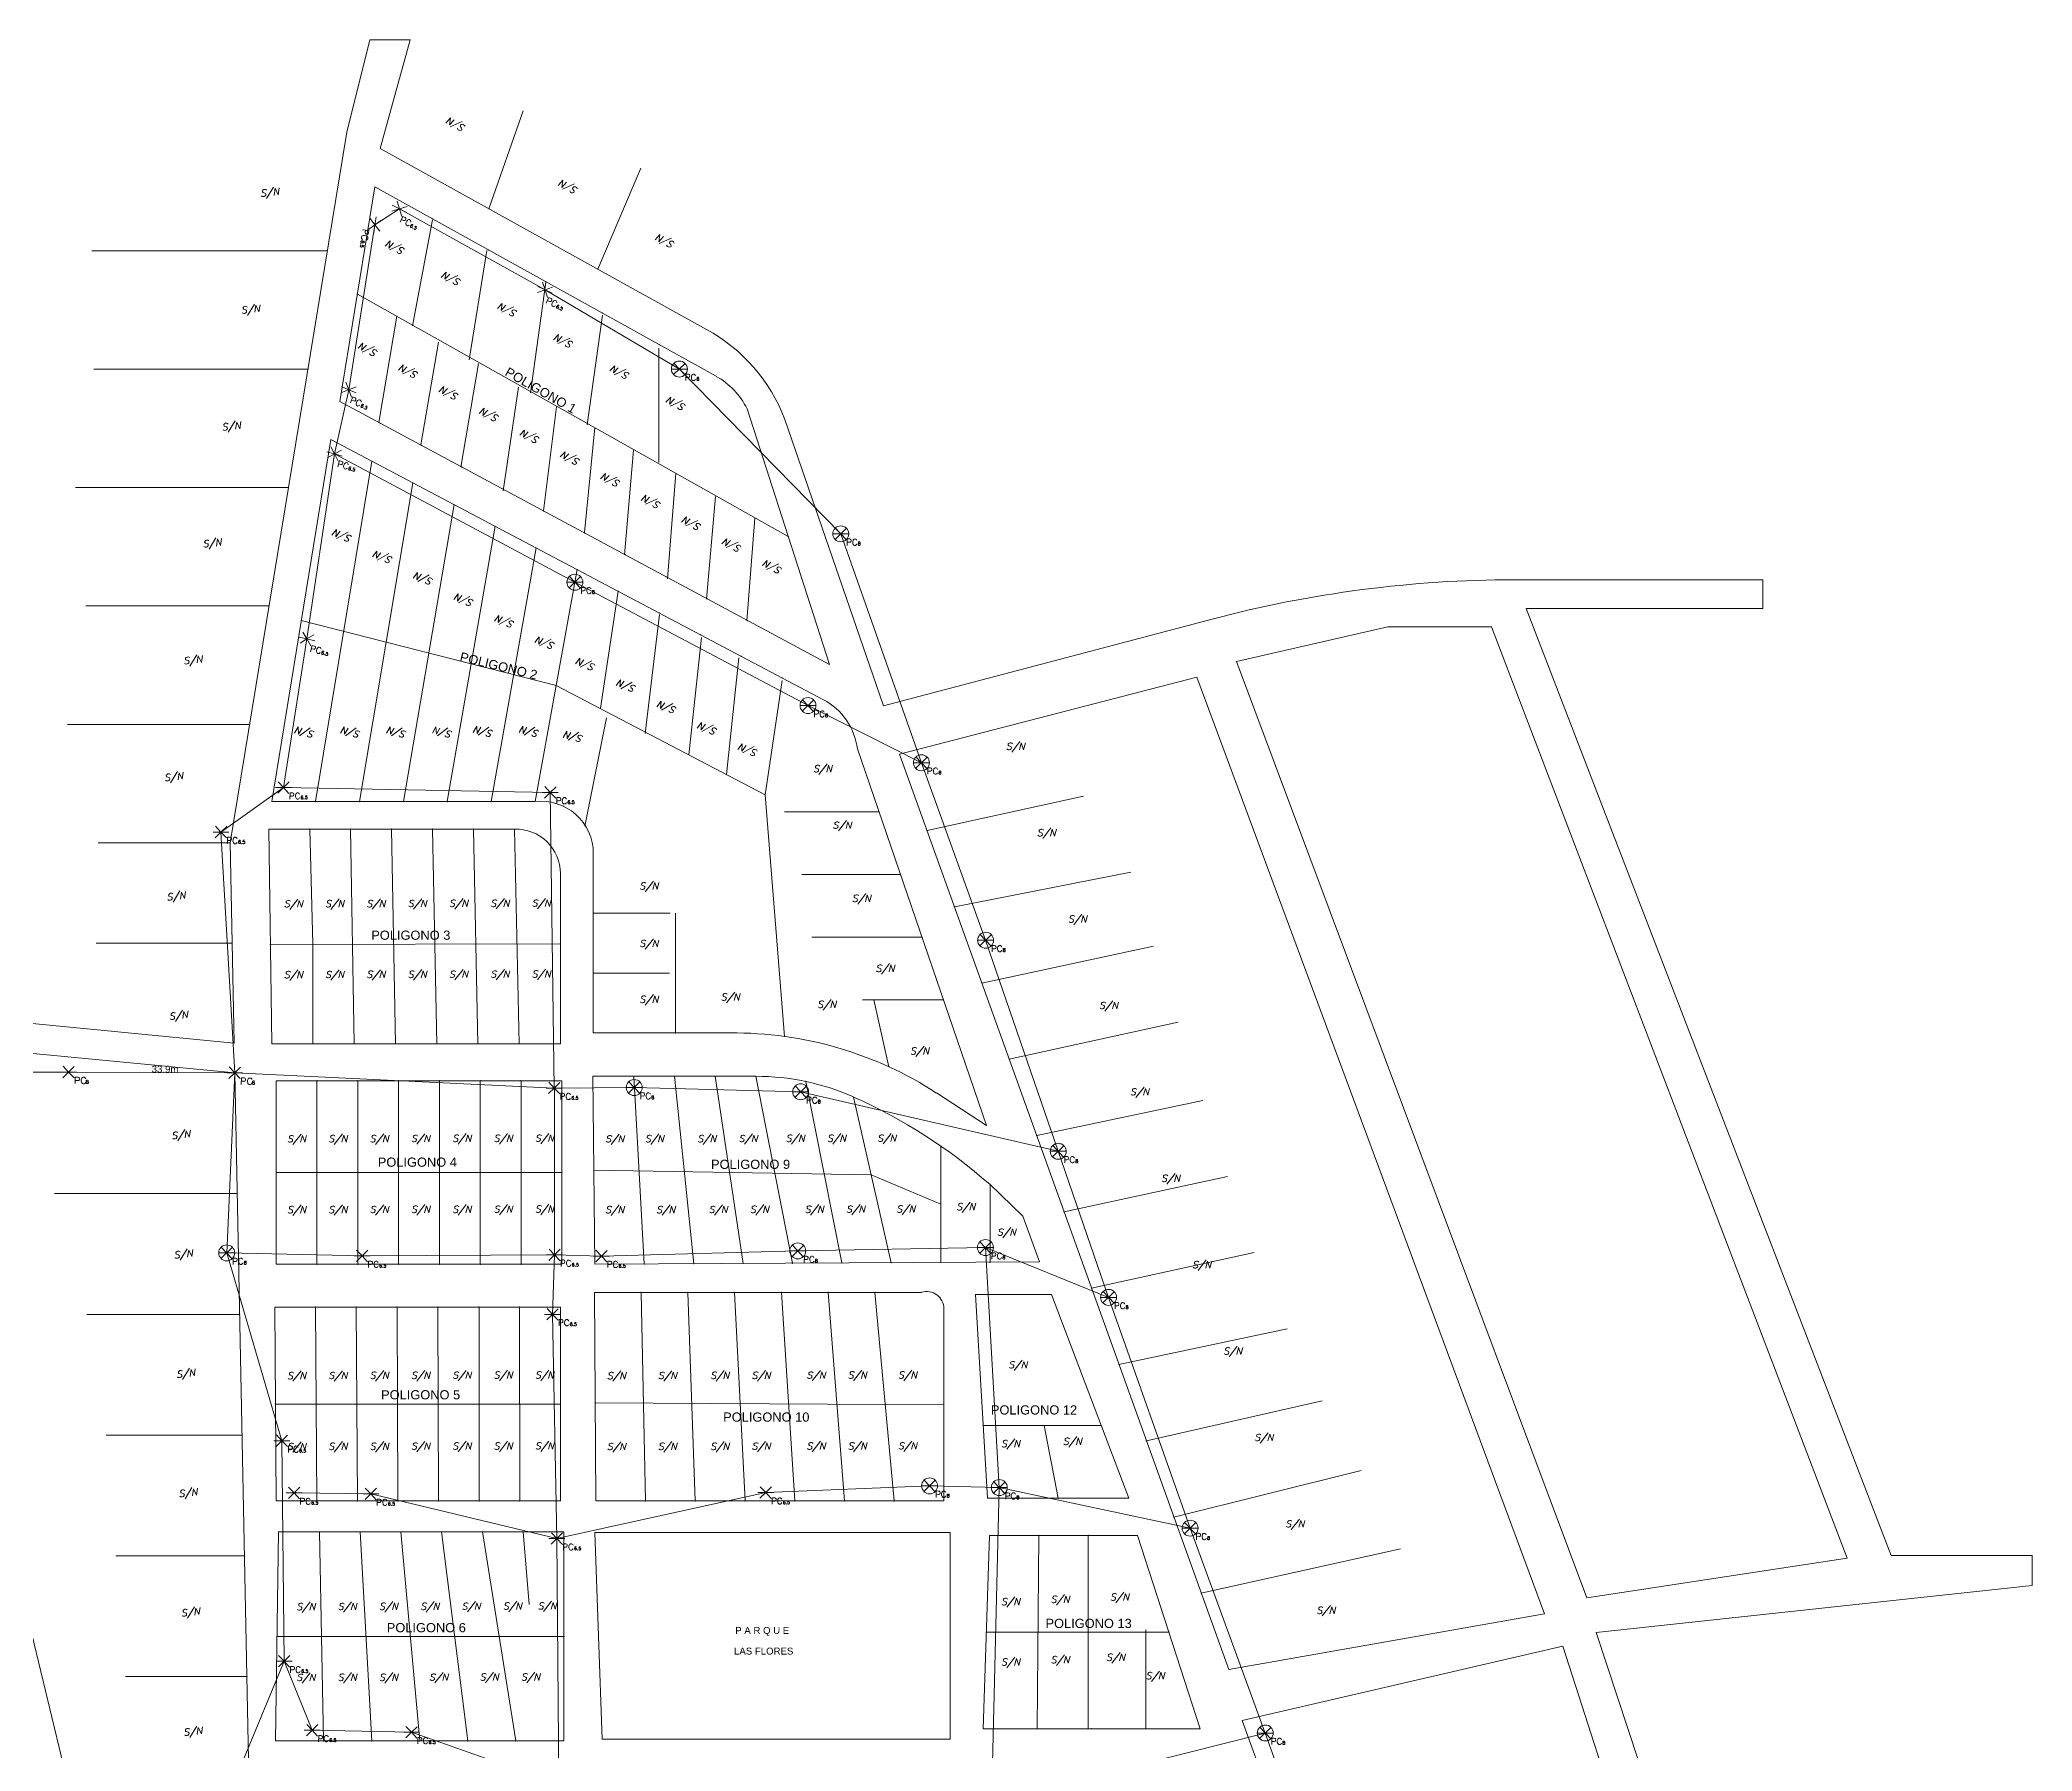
# Model space of a CAD drawing. Header units: millimetres. Extents: x 98 to 964, y 99 to 790.
# Drawn here: x 505.3 to 939.4, y 417 to 789.8 of the extents above; entities that cross this region are included whole.
import ezdxf
from ezdxf.enums import TextEntityAlignment as Align

# ---------------------------------------------------------------- set-up
doc = ezdxf.new("R2010")
doc.units = ezdxf.units.MM
for name, color, linetype, lineweight in [('_ADDRESSDIBUJO', 7, 'Continuous', 0), ('_LOTLINE', 252, 'Continuous', 0), ('_POLEPED', 7, 'Continuous', 0), ('_STRAND', 3, 'Continuous', 0), ('_STRANDDISTANCE', 3, 'Continuous', 0), ('_STREET', 5, 'Continuous', 0)]:
    doc.layers.add(name, color=color, linetype=linetype, lineweight=lineweight)
doc.styles.add('Address', font='ITALICS.shx', dxfattribs={"height": 1.5})
doc.styles.add('ROMANS', font='romans.shx', dxfattribs={"height": 0.2})
doc.styles.get("Standard").update_dxf_attribs({"font": 'arial.ttf'})
doc.styles.add('StrandDistance0', font='ENGINEERING.shx', dxfattribs={"height": 1.5})

# ---------------------------------------------------------------- blocks, each defined once
blk = doc.blocks.new('*U38')
at = {"layer": '_POLEPED', "linetype": 'Continuous'}
blk.add_line((206328.6, 1519837.21), (206328.59, 1519835.82), dxfattribs=at)
at = {"layer": '_POLEPED', "linetype": 'Continuous', "flags": 128}
blk.add_lwpolyline([(206328.6, 1519837.21), (206329.19, 1519837.21), (206329.39, 1519837.14), (206329.46, 1519837.07), (206329.52, 1519836.94), (206329.52, 1519836.74), (206329.46, 1519836.61), (206329.39, 1519836.54), (206329.19, 1519836.48), (206328.59, 1519836.48)], dxfattribs=at)
blk = doc.blocks.new('PC8_E')
at = {"layer": '_POLEPED', "color": 1}
for p, q in [((-1.74, 0), (0, 0)), ((-1.24, -1.22), (0, 0)), ((-1.19, 1.27), (0, 0)), ((0, 0), (1.24, 1.22)), ((0, 0), (1.74, 0)), ((0, 0), (1.19, -1.27))]:
    blk.add_line(p, q, dxfattribs=at)
at = {"layer": '_POLEPED', "linetype": 'Continuous', "flags": 128}
for points in [[(3.77, -1.47), (3.71, -1.34), (3.57, -1.2), (3.44, -1.13), (3.18, -1.13), (3.04, -1.2), (2.91, -1.33), (2.84, -1.46), (2.78, -1.66), (2.77, -1.99), (2.84, -2.19), (2.9, -2.32), (3.04, -2.46), (3.17, -2.52), (3.43, -2.53), (3.57, -2.46), (3.7, -2.33), (3.77, -2.2)], [(4, -1.78), (3.9, -1.81), (3.86, -1.88), (3.86, -1.95), (3.9, -2.02), (3.97, -2.06), (4.11, -2.09), (4.21, -2.13), (4.28, -2.2), (4.31, -2.27), (4.31, -2.37), (4.28, -2.44), (4.24, -2.48), (4.14, -2.51), (4, -2.51), (3.89, -2.47), (3.86, -2.44), (3.82, -2.37), (3.83, -2.26), (3.86, -2.19), (3.93, -2.13), (4.04, -2.09), (4.18, -2.06), (4.25, -2.02), (4.28, -1.95), (4.28, -1.88), (4.25, -1.81), (4.14, -1.78), (4, -1.78)]]:
    blk.add_lwpolyline(points, dxfattribs=at)
at = {"layer": '_POLEPED', "linetype": 'Continuous'}
blk.add_blockref('*U38', (-206327.14, -1519838.33), dxfattribs=at)
blk = doc.blocks.new('PC6.5')
at = {"layer": '_POLEPED', "color": 1}
for p, q in [((-1.74, 0), (0, 0)), ((-1.24, -1.22), (0, 0)), ((-1.19, 1.27), (0, 0)), ((0, 0), (1.24, 1.22)), ((0, 0), (1.74, 0)), ((0, 0), (1.19, -1.27))]:
    blk.add_line(p, q, dxfattribs=at)
at = {"layer": '_POLEPED', "linetype": 'Continuous', "attachment_point": 7, "rotation": 359.6478, "line_spacing_factor": 0.72, "style": 'StrandDistance0'}
for s, insert, char_height in [('\\Fromans;PC', (1.18, -2.51), 1.3914), ('\\Fromans;6.5', (3.72, -2.51), 0.7317)]:
    blk.add_mtext(s, dxfattribs=dict(at, insert=insert, char_height=char_height))
blk = doc.blocks.new('PC8_N')
at = {"layer": '_POLEPED', "color": 1}
for p, q in [((-1.24, -1.22), (1.24, 1.22)), ((-1.19, 1.27), (1.19, -1.27)), ((-1.74, 0), (1.74, 0))]:
    blk.add_line(p, q, dxfattribs=at)
blk.add_circle((0, 0), 1.74, dxfattribs=at)
at = {"layer": '_POLEPED', "linetype": 'Continuous', "style": 'ROMANS'}
for s, height, p in [('PC', 1.391, (1.18, -2.51)), ('8', 0.732, (3.72, -2.51))]:
    blk.add_text(s, height=height, rotation=359.6478, dxfattribs=at).set_placement(p)

msp = doc.modelspace()

# ---------------------------------------------------------------- linework, layer by layer
at = {"layer": '_LOTLINE'}
for p, q in [((572.21, 769.67), (577.26, 789.79)), ((577.26, 789.79), (586.02, 789.79)), ((586.02, 789.79), (579.45, 766.13)), ((603.17, 753), (610.64, 774.36)), ((546.77, 614.88), (572.21, 769.67)), ((579.45, 766.13), (650.61, 726.73)), ((626.89, 739.86), (636.24, 761.81)), ((570.66, 711.05), (578.35, 757.8)), ((578.35, 757.8), (652.68, 716.5)), ((590.91, 750.6), (586.54, 727.5)), ((567.97, 743.87), (516.68, 743.87)), ((602.72, 743.93), (598.87, 720.06)), ((574.51, 734.43), (668.37, 681.59)), ((615.56, 737), (612.22, 712.87)), ((579.22, 706.46), (583.11, 729.59)), ((627.89, 729.81), (624.55, 705.94)), ((588.34, 701.57), (592.19, 723.91)), ((640.21, 722.62), (640.21, 697.72)), ((563.73, 718.07), (517.13, 718.07)), ((597.07, 696.7), (600.92, 719.29)), ((606.31, 691.56), (609.65, 714.15)), ((677.34, 653.74), (570.66, 711.05)), ((615.09, 687.2), (617.91, 709.86)), ((659.4, 709.45), (677.34, 653.74)), ((623.96, 682.46), (626.28, 705.33)), ((667.64, 707.13), (689.14, 644.71)), ((555.85, 623.86), (568.74, 702.73)), ((568.74, 702.73), (676.06, 646.05)), ((632.73, 677.63), (634.64, 700.4)), ((565.41, 623.86), (577.68, 698)), ((642.11, 672.41), (643.93, 695.37)), ((559.49, 692.27), (513.11, 692.27)), ((586.63, 693.28), (574.98, 623.86)), ((650.58, 667.95), (652.53, 690.34)), ((595.57, 688.56), (584.54, 623.86)), ((594.1, 623.86), (604.51, 683.84)), ((659.35, 663.24), (661.13, 685.63)), ((613.46, 679.11), (603.66, 623.86)), ((622.4, 674.39), (613.22, 623.86)), ((631.35, 669.67), (627.49, 644.18)), ((826.6, 672.19), (880.75, 672.19)), ((880.75, 672.19), (880.75, 665.89)), ((555.25, 666.47), (515.34, 666.47)), ((640.33, 664.61), (637.19, 638.68)), ((880.75, 665.89), (829.18, 665.89)), ((829.18, 665.89), (908.66, 459.62)), ((562.3, 663.29), (617.81, 649.12)), ((689.14, 644.71), (760.73, 663.62)), ((766.08, 654.41), (799.03, 661.92)), ((799.03, 661.92), (821.58, 661.92)), ((821.58, 661.92), (899.07, 459.07)), ((649.5, 659.63), (646.74, 634.02)), ((657.62, 655.18), (654.93, 629.74)), ((842.4, 450.4), (766.08, 654.41)), ((617.81, 649.12), (663.38, 625.33)), ((667.06, 650.21), (663.39, 625.33)), ((757.4, 650.94), (692.64, 634.18)), ((833.15, 446.93), (757.4, 650.94)), ((551.01, 640.67), (511.33, 640.67)), ((624.09, 618.52), (628.8, 642.09)), ((683.44, 635.32), (711.6, 553.33)), ((692.64, 634.18), (764.34, 434.79)), ((667.6, 572.71), (663.38, 625.33)), ((698.62, 617.56), (732.71, 625.08)), ((613.22, 623.86), (555.85, 623.86)), ((688.13, 621.66), (667.54, 621.66)), ((608.75, 617.86), (555.21, 617.86)), ((555.21, 617.86), (555.85, 571.12)), ((564.84, 592.77), (564.13, 617.86)), ((573.82, 571.12), (573.05, 617.86)), ((582.81, 571.12), (581.98, 617.86)), ((591.79, 571.12), (590.9, 617.86)), ((599.82, 617.86), (600.77, 571.12)), ((609.76, 571.12), (608.75, 617.86)), ((546.77, 614.88), (518.02, 614.88)), ((547.67, 571.22), (546.77, 614.88)), ((625.92, 573.48), (625.92, 612.57)), ((618.74, 571.12), (618.74, 608.19)), ((692.83, 607.99), (671.37, 607.99)), ((704.59, 600.95), (743.02, 608.5)), ((625.92, 599.54), (642.69, 599.54)), ((643.84, 573.48), (643.84, 599.54)), ((547.22, 593.05), (517.58, 593.05)), ((555.53, 592.75), (618.74, 592.9)), ((564.84, 571.12), (564.84, 592.77)), ((697.52, 594.33), (673.54, 594.33)), ((710.57, 584.33), (747.95, 592.37)), ((625.92, 586.51), (642.52, 586.51)), ((470.86, 578.72), (547.67, 571.22)), ((702.21, 580.66), (684.54, 580.66)), ((690.31, 566.09), (687.05, 580.66)), ((655.76, 573.48), (625.92, 573.48)), ((716.54, 567.72), (753.33, 575.8)), ((472.23, 571.97), (548.3, 257.81)), ((472.23, 571.97), (547.78, 564.78)), ((555.85, 571.12), (618.74, 571.12)), ((554.13, 249.16), (547.78, 564.78)), ((619.07, 563.06), (556.82, 563.06)), ((556.82, 563.06), (556.82, 523.09)), ((565.71, 523.09), (565.71, 563.06)), ((574.6, 563.06), (574.6, 523.09)), ((583.5, 523.09), (583.5, 563.06)), ((592.39, 563.06), (592.39, 523.09)), ((601.28, 523.09), (601.28, 563.06)), ((610.17, 563.06), (610.17, 523.09)), ((619.07, 523.09), (619.07, 563.06)), ((625.84, 564.03), (661.32, 564.03)), ((626.26, 523.09), (625.84, 564.03)), ((637.02, 523.14), (634.71, 564.03)), ((643.58, 564.03), (647.79, 523.2)), ((658.55, 523.25), (652.45, 564.03)), ((661.32, 564.03), (669.31, 523.31)), ((680.08, 523.36), (672.2, 562.89)), ((711.6, 553.33), (700.71, 560.39)), ((690.84, 523.42), (682.6, 559.51)), ((722.52, 551.1), (758.71, 558.77)), ((701.6, 523.47), (701.6, 548.84)), ((556.82, 543.07), (619.07, 543.07)), ((626.05, 543.56), (686.47, 542.56)), ((548.31, 538.47), (508.49, 538.47)), ((686.47, 542.56), (701.6, 536.16)), ((712.27, 540.49), (719.51, 533.55)), ((712.36, 523.53), (712.36, 540.41)), ((728.49, 534.49), (764.09, 542.2)), ((719.51, 533.55), (723.13, 523.58)), ((734.47, 517.87), (769.92, 525.62)), ((556.82, 523.09), (619.07, 523.09)), ((723.13, 523.58), (626.26, 523.09)), ((697.44, 516.96), (626.16, 516.96)), ((626.16, 516.96), (626.48, 471.51)), ((637.31, 471.51), (636.34, 516.96)), ((646.53, 516.96), (648.14, 471.51)), ((658.97, 471.51), (656.71, 516.96)), ((666.89, 516.96), (669.79, 471.51)), ((680.62, 471.51), (677.07, 516.96)), ((687.26, 516.96), (691.45, 471.51)), ((618.74, 513.74), (556.5, 513.74)), ((556.5, 513.74), (556.82, 471.51)), ((565.67, 471.51), (565.39, 513.74)), ((574.28, 513.74), (574.51, 471.51)), ((583.36, 471.51), (583.17, 513.74)), ((592.07, 513.74), (592.2, 471.51)), ((601.05, 471.51), (601.05, 513.74)), ((609.85, 513.74), (609.9, 471.51)), ((618.74, 471.51), (618.74, 513.74)), ((702.28, 471.51), (702.28, 513.42)), ((725.72, 516.46), (709.2, 516.46)), ((709.2, 516.46), (711.79, 472.1)), ((742.56, 472.1), (725.72, 516.46)), ((548.84, 512.17), (515.54, 512.17)), ((740.44, 501.26), (777.09, 509.04)), ((556.66, 492.62), (618.74, 492.62)), ((626.32, 492.91), (702.28, 492.46)), ((746.42, 484.64), (784.71, 493.36)), ((724.13, 487.93), (710.86, 487.93)), ((727.18, 472.1), (724.13, 487.93)), ((724.13, 487.93), (736.55, 487.93)), ((549.37, 485.87), (519.76, 485.87)), ((752.39, 468.02), (793.23, 478.13)), ((556.82, 471.51), (618.74, 471.51)), ((626.48, 471.51), (702.28, 471.51)), ((711.79, 472.1), (742.56, 472.1)), ((556.7, 419.24), (557.35, 464.77)), ((557.35, 464.77), (619.5, 464.77)), ((567.16, 419.24), (566.23, 464.77)), ((577.63, 419.24), (575.11, 464.77)), ((588.1, 419.24), (583.99, 464.77)), ((598.57, 419.24), (592.86, 464.77)), ((609.03, 419.24), (601.74, 464.77)), ((610.62, 464.77), (611.93, 448.99)), ((619.5, 464.77), (619.5, 419.24)), ((703.69, 464.65), (626.26, 464.65)), ((626.26, 464.65), (627.88, 419.64)), ((703.69, 419.64), (703.69, 464.65)), ((710.82, 421.91), (712.26, 464.01)), ((712.26, 464.01), (744.51, 464.01)), ((722.64, 421.91), (723.01, 464.01)), ((733.76, 464.01), (733.76, 421.91)), ((744.51, 464.01), (758.11, 421.91)), ((758.37, 451.41), (801.74, 461.1)), ((549.9, 459.57), (521.88, 459.57)), ((899.07, 459.07), (842.4, 450.4)), ((908.66, 459.62), (939.39, 459.62)), ((939.39, 459.62), (939.39, 453.11)), ((939.39, 453.11), (844.41, 442.87)), ((751.31, 442.96), (711.54, 442.96)), ((746.29, 421.91), (746.29, 443.46)), ((764.34, 434.79), (833.15, 446.93)), ((844.41, 442.87), (928.32, 188.09)), ((557.02, 442.01), (619.5, 442.01)), ((837.12, 439.88), (767.31, 423.7)), ((917.98, 190.07), (837.12, 439.88)), ((550.43, 433.27), (523.99, 433.27)), ((758.11, 421.91), (710.82, 421.91)), ((767.31, 423.7), (852.15, 190.07)), ((619.5, 419.24), (556.7, 419.24)), ((627.88, 419.64), (703.69, 419.64))]:
    msp.add_line(p, q, dxfattribs=at)
for centre, radius, start, end in [((632.25, 693.58), 37.89, 20.9472, 61.025), ((644.7, 702.14), 16.42, 26.4278, 60.9368), ((826.78, 413.53), 258.66, 90.039, 104.7933), ((669.51, 633.65), 14.03, 6.8447, 62.1619), ((614.56, 612.57), 11.36, 0, 96.7618), ((609.07, 608.19), 9.68, 0, 91.9074), ((656.4, 491.98), 81.5, 57.064, 90.4509), ((661.32, 511.57), 52.46, 66.0595, 90), ((635.43, 453.26), 116.25, 48.6224, 66.0595), ((698.56, 513.42), 3.72, 0, 107.52)]:
    msp.add_arc(centre, radius, start, end, dxfattribs=at)
for p in [(603.17, 753), (590.74, 750.92), (567.97, 743.87), (603.13, 744.03), (626.89, 739.86), (574.51, 734.43), (615.51, 737.15), (627.9, 730.27), (640.29, 723.38), (563.73, 718.07), (579.55, 706.28), (588.44, 701.5), (577.68, 698), (597.33, 696.72), (559.49, 692.27), (586.63, 693.28), (606.22, 691.95), (595.57, 688.56), (615.11, 687.17), (604.51, 683.84), (624, 682.39), (668.37, 681.59), (613.46, 679.11), (632.89, 677.62), (622.4, 674.39), (641.78, 672.84), (631.35, 669.67), (555.25, 666.47), (640.29, 664.94), (650.67, 668.07), (562.3, 663.29), (649.23, 660.22), (659.56, 663.29), (658.18, 655.5), (617.81, 649.12), (667.12, 650.77), (551.01, 640.67), (565.41, 623.86), (574.98, 623.86), (584.54, 623.86), (594.1, 623.86), (603.66, 623.86), (619.45, 622.83), (688.13, 621.66), (564.13, 617.86), (573.05, 617.86), (581.98, 617.86), (590.9, 617.86), (599.82, 617.86), (624.17, 618.64), (698.62, 617.56), (692.83, 607.99), (625.92, 599.54), (704.59, 600.95), (547.22, 593.05), (555.53, 592.75), (618.74, 592.9), (697.52, 594.33), (625.92, 586.51), (710.57, 584.33), (702.21, 580.66), (643.84, 573.48), (564.84, 571.12), (573.82, 571.12), (582.81, 571.12), (591.79, 571.12), (600.77, 571.12), (609.76, 571.12), (667.6, 572.71), (690.31, 566.09), (706.91, 567), (716.54, 567.72), (565.71, 563.06), (574.6, 563.06), (583.5, 563.06), (592.39, 563.06), (601.28, 563.06), (610.17, 563.06), (634.71, 564.03), (643.58, 564.03), (652.45, 564.03), (672.2, 562.89), (722.52, 551.1), (556.82, 543.07), (619.07, 543.07), (548.31, 538.47), (728.49, 534.49), (565.71, 523.09), (574.6, 523.09), (583.5, 523.09), (592.39, 523.09), (601.28, 523.09), (610.17, 523.09), (637.02, 523.14), (647.79, 523.2), (658.55, 523.25), (669.31, 523.31), (680.08, 523.36), (690.84, 523.42), (701.6, 523.47), (712.36, 523.53), (636.34, 516.96), (646.53, 516.96), (656.71, 516.96), (666.89, 516.96), (677.07, 516.96), (687.26, 516.96), (734.47, 517.87), (565.39, 513.74), (574.28, 513.74), (583.17, 513.74), (592.07, 513.74), (600.96, 513.74), (609.85, 513.74), (548.84, 512.17), (740.44, 501.26), (556.66, 492.62), (618.74, 492.62), (626.32, 492.91), (702.28, 492.46), (549.37, 485.87), (746.42, 484.64), (565.67, 471.51), (574.51, 471.51), (583.36, 471.51), (592.2, 471.51), (601.05, 471.51), (609.9, 471.51), (637.31, 471.51), (648.14, 471.51), (658.97, 471.51), (669.79, 471.51), (680.62, 471.51), (691.45, 471.51), (727.18, 472.1), (566.23, 464.77), (575.11, 464.77), (583.99, 464.77), (592.86, 464.77), (601.74, 464.77), (610.62, 464.77), (752.39, 468.02), (723.01, 464.01), (733.76, 464.01), (549.9, 459.57), (758.37, 451.41), (711.54, 442.96), (751.31, 442.96), (557.02, 442.01), (619.5, 442.01), (550.43, 433.27), (722.64, 421.91), (734.47, 421.91), (746.29, 421.91), (567.16, 419.24), (577.63, 419.24), (588.1, 419.24), (598.57, 419.24), (609.03, 419.24)]:
    msp.add_point(p, dxfattribs=at)
at = {"layer": '_STRAND'}
for p, q in [((578.34, 749.49), (583.67, 752.98)), ((583.67, 752.98), (615.41, 735.32)), ((572.64, 713.59), (578.34, 749.49)), ((615.41, 735.32), (644.66, 718.09)), ((644.66, 718.09), (679.82, 682.19)), ((569.55, 699.6), (572.64, 713.59)), ((569.55, 699.6), (563.52, 659.29)), ((621.9, 671.65), (569.55, 699.6)), ((679.83, 682.18), (697.4, 632.33)), ((672.69, 644.79), (621.9, 671.65)), ((563.52, 659.29), (558.41, 626.92)), ((697.4, 632.33), (672.69, 644.79)), ((711.39, 593.65), (697.4, 632.33)), ((544.8, 617.21), (558.41, 626.92)), ((558.41, 626.92), (616.55, 625.86)), ((616.55, 625.86), (617.4, 561.46)), ((547.78, 564.78), (544.8, 617.21)), ((727.2, 547.68), (711.39, 593.65)), ((463.62, 564.93), (511.59, 564.93)), ((511.59, 564.93), (547.78, 564.78)), ((547.78, 564.78), (546.04, 525.56)), ((617.4, 561.46), (547.78, 564.78)), ((617.4, 561.46), (634.83, 561.58)), ((617.47, 525.13), (617.47, 561.46)), ((634.83, 561.58), (634.85, 561.56)), ((634.85, 561.56), (671.09, 560.64)), ((671.09, 560.64), (671.09, 560.64)), ((671.09, 560.64), (727.2, 547.68)), ((727.2, 547.68), (727.2, 547.68)), ((738.17, 515.87), (727.2, 547.68)), ((546.04, 525.56), (575.54, 524.9)), ((558.08, 484.62), (546.04, 525.56)), ((627.68, 524.86), (670.47, 525.98)), ((670.47, 525.98), (711.35, 526.72)), ((714.37, 474.44), (711.35, 526.72)), ((738.17, 515.87), (711.35, 526.72)), ((575.54, 524.9), (617.47, 525.13)), ((617.05, 512.17), (617.47, 525.13)), ((617.47, 525.13), (617.47, 525.13)), ((617.47, 525.13), (627.68, 524.86)), ((755.93, 465.59), (738.17, 515.87)), ((617.98, 463.33), (617.05, 512.17)), ((558.54, 436.61), (558.08, 484.62)), ((560.72, 473.27), (577.43, 473.05)), ((617.98, 463.33), (663.47, 473.34)), ((663.47, 473.34), (699.19, 474.81)), ((699.19, 474.81), (714.37, 474.44)), ((714.37, 474.44), (712.84, 411.25)), ((714.37, 474.44), (755.93, 465.59)), ((577.43, 473.05), (617.98, 463.33)), ((772.32, 420.97), (755.93, 465.59)), ((618.38, 409.82), (617.98, 463.33)), ((549.36, 414.33), (558.54, 436.61)), ((564.66, 421.57), (558.54, 436.61)), ((564.66, 421.57), (586.29, 421.13)), ((586.29, 421.13), (618.38, 409.82)), ((736.26, 411.84), (772.32, 420.97)), ((790.9, 368.98), (772.32, 420.97))]:
    msp.add_line(p, q, dxfattribs=at)

# ---------------------------------------------------------------- block references
at = {"layer": '_POLEPED'}
for p, rotation in [((578.34, 749.49), 261.9590427323664), ((583.67, 752.98), 333.4501278798493), ((615.41, 735.32), 334.8698286390047), ((572.64, 713.59), 337.3936111507369), ((569.55, 699.6), 344.0710123045884), ((563.52, 659.29), 346.6871215329199)]:
    msp.add_blockref('PC6.5', p, dxfattribs=dict(at, rotation=rotation))
for name, p in [('PC8_N', (644.66, 718.09)), ('PC8_N', (679.82, 682.19)), ('PC8_N', (621.9, 671.65)), ('PC8_N', (672.69, 644.79)), ('PC8_N', (697.4, 632.33)), ('PC6.5', (558.41, 626.92)), ('PC6.5', (616.55, 625.86)), ('PC6.5', (544.8, 617.21)), ('PC8_E', (511.59, 564.93)), ('PC8_E', (547.78, 564.78)), ('PC6.5', (617.4, 561.46)), ('PC8_N', (634.83, 561.58)), ('PC8_N', (671.09, 560.64)), ('PC8_N', (727.2, 547.68)), ('PC8_N', (546.04, 525.56)), ('PC6.5', (575.54, 524.9)), ('PC6.5', (617.47, 525.13)), ('PC6.5', (627.68, 524.86)), ('PC8_N', (670.47, 525.98)), ('PC8_N', (711.35, 526.72)), ('PC8_N', (738.17, 515.87)), ('PC6.5', (617.05, 512.17)), ('PC6.5', (558.08, 484.62)), ('PC6.5', (560.72, 473.27)), ('PC6.5', (577.43, 473.05)), ('PC6.5', (663.47, 473.34)), ('PC8_N', (699.19, 474.81)), ('PC8_N', (714.37, 474.44)), ('PC6.5', (617.98, 463.33)), ('PC8_N', (755.93, 465.59)), ('PC6.5', (558.54, 436.61)), ('PC6.5', (564.66, 421.57)), ('PC6.5', (586.29, 421.13)), ('PC8_N', (772.32, 420.97))]:
    msp.add_blockref(name, p, dxfattribs=at)
at = {"layer": '_STRAND'}
msp.add_blockref('PC8_N', (711.39, 593.65), dxfattribs=at)

# ---------------------------------------------------------------- texts
at = {"layer": '_ADDRESSDIBUJO', "color": 7, "linetype": 'Continuous', "lineweight": 0, "style": 'Address'}
for rotation, p in [(152, (596.41, 771.96)), (6.2574, (555.46, 755.82)), (152, (620.89, 758.36)), (152, (642.01, 746.54)), (152, (583.21, 745.15)), (152, (595.45, 738.35)), (6.2574, (551.28, 730.36)), (152, (607.68, 731.55)), (152, (619.92, 724.75)), (152, (577.3, 722.89)), (152, (586.11, 718.15)), (152, (632.16, 717.95)), (152, (594.92, 713.42)), (152, (644.4, 711.14)), (152, (603.73, 708.69)), (6.2574, (547.09, 704.9)), (152, (612.54, 703.96)), (152, (621.35, 699.22)), (152, (630.16, 694.49)), (152, (638.97, 689.76)), (157.3958, (571.59, 682.41)), (152, (647.78, 685.02)), (6.2574, (542.91, 679.44)), (157.3958, (580.44, 677.74)), (152, (656.59, 680.29)), (157.3958, (589.28, 673.07)), (152, (665.39, 675.56)), (157.3958, (598.12, 668.4)), (157.3958, (606.97, 663.73)), (6.2574, (538.73, 653.98)), (157.3958, (615.81, 659.06)), (157.3958, (624.65, 654.39)), (157.3958, (633.49, 649.72)), (157.3958, (642.34, 645.06)), (164.5206, (563.37, 639.65)), (164.5206, (573.37, 639.65)), (164.5206, (583.37, 639.65)), (164.5206, (593.37, 639.65)), (164.5206, (602.28, 639.8)), (164.5206, (612.28, 639.8)), (164.5206, (621.86, 638.69)), (157.3958, (651.18, 640.39)), (157.3958, (660.02, 635.72)), (6.2574, (534.54, 628.52)), (6.2574, (535.07, 602.53)), (6.2574, (535.59, 576.53)), (6.2574, (536.11, 550.54)), (6.2574, (536.63, 524.54)), (6.2574, (537.16, 498.55)), (6.2574, (537.68, 472.56)), (6.2574, (538.2, 446.56)), (6.2574, (538.73, 420.57))]:
    msp.add_text('S/N', height=1.5, rotation=rotation, dxfattribs=at).set_placement(p, align=Align.CENTER)
for p in [(717.84, 635.16), (675.86, 630.27), (680.08, 617.98), (724.6, 616.34), (638, 604.72), (684.3, 602.04), (560.54, 600.85), (569.54, 600.88), (578.54, 600.9), (587.54, 600.92), (596.54, 600.94), (605.54, 600.97), (614.54, 600.99), (731.37, 597.52), (638, 592.21), (560.54, 585.42), (569.54, 585.44), (578.54, 585.46), (587.54, 585.48), (596.54, 585.51), (605.54, 585.53), (614.54, 585.55), (689.45, 586.8), (638, 580.03), (655.73, 580.53), (676.75, 578.96), (738.14, 578.7), (696.97, 568.8), (744.91, 559.88), (561.25, 549.65), (570.25, 549.67), (579.25, 549.7), (588.25, 549.72), (597.25, 549.74), (606.25, 549.76), (615.25, 549.79), (630.55, 549.65), (639.21, 549.67), (650.62, 549.7), (659.62, 549.72), (669.88, 549.74), (678.88, 549.76), (689.82, 549.79), (751.67, 541.06), (561.25, 534.21), (570.25, 534.24), (579.25, 534.26), (588.25, 534.28), (597.25, 534.3), (606.25, 534.33), (615.25, 534.35), (630.55, 534.21), (641.66, 534.24), (653.08, 534.26), (662.08, 534.28), (674.04, 534.3), (683.04, 534.33), (693.98, 534.35), (707.05, 534.85), (715.91, 529.32), (758.44, 522.24), (765.21, 503.42), (561.25, 498.08), (570.25, 498.1), (579.25, 498.12), (588.25, 498.14), (597.25, 498.17), (606.25, 498.19), (615.25, 498.21), (630.91, 498.08), (642.03, 498.1), (653.44, 498.12), (662.44, 498.14), (674.41, 498.17), (683.41, 498.19), (694.35, 498.21), (718.39, 500.43), (771.98, 484.6), (561.25, 482.64), (570.25, 482.66), (579.25, 482.68), (588.25, 482.71), (597.25, 482.73), (606.25, 482.75), (615.25, 482.77), (630.91, 482.64), (642.03, 482.66), (653.44, 482.68), (662.44, 482.71), (674.41, 482.73), (683.41, 482.75), (694.35, 482.77), (716.79, 483.27), (730.26, 483.77), (778.75, 465.78), (740.54, 449.85), (563.27, 447.75), (572.27, 447.78), (581.27, 447.8), (590.27, 447.82), (599.27, 447.84), (608.27, 447.87), (615.84, 447.91), (716.79, 448.85), (727.59, 449.35), (785.51, 446.96), (739.68, 436.7), (563.27, 432.32), (572.27, 432.34), (581.27, 432.36), (592.2, 432.38), (603.21, 432.41), (612.21, 432.43), (716.79, 435.7), (727.59, 436.2), (748.29, 432.69)]:
    msp.add_text('S/N', height=1.5, dxfattribs=at).set_placement(p, align=Align.CENTER)
at = {"layer": '_ADDRESSDIBUJO'}
for s, p in [('P A R Q U E', (656.84, 442.56)), ('LAS FLORES', (656.57, 438.06))]:
    msp.add_text(s, height=1.5, dxfattribs=at).set_placement(p)
at = {"layer": '_STRANDDISTANCE'}
msp.add_text('33.9m', height=1.5, rotation=359.4806, dxfattribs=at).set_placement((529.69, 564.85))
at = {"layer": '_STREET'}
for s, rotation, p in [('POLIGONO 1', 330.3094, (606.49, 716.84)), ('POLIGONO 2', 346.2248, (596.69, 654.51))]:
    msp.add_text(s, height=2, rotation=rotation, dxfattribs=at).set_placement(p)
for s, p in [('POLIGONO 3', (577.54, 593.76)), ('POLIGONO 4', (578.96, 544.32)), ('POLIGONO 9', (651.56, 543.85)), ('POLIGONO 5', (579.68, 493.65)), ('POLIGONO 10', (654.21, 488.79)), ('POLIGONO 12', (712.54, 490.35)), ('POLIGONO 6', (580.92, 442.92)), ('POLIGONO 13', (724.44, 443.85))]:
    msp.add_text(s, height=2, dxfattribs=at).set_placement(p)

doc.saveas('drawing.dxf')
